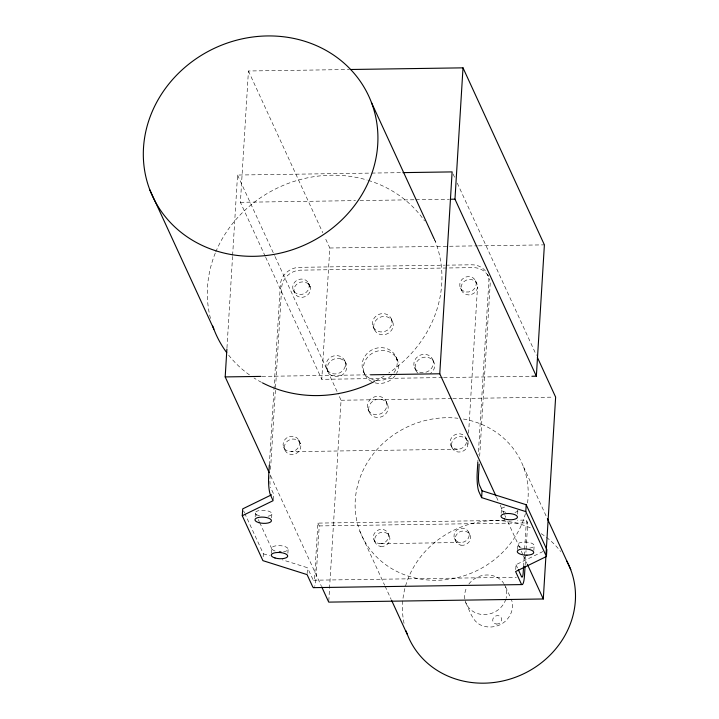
<?xml version="1.0" encoding="UTF-8"?>
<svg xmlns="http://www.w3.org/2000/svg" width="719" height="719" viewBox="0 0 719 719"><rect width="100%" height="100%" fill="white"/><g stroke="black" fill="none" stroke-linecap="round" stroke-linejoin="round"><path stroke-width="0.54" stroke-dasharray="3.6 2.7" d="M226.961 347.924L232.561 256.467M232.623 255.353L237.54 175.041L370.528 173.099M265.194 256.225L240.407 202.309L248.432 70.992L349.021 69.518M255.164 516.862L255.398 512.944M263.163 556.731L263.343 553.792L245.044 513.986M269.337 465.031L280.428 283.942A18.613 16.905 -24.7 0 1 298.798 267.342L444.693 265.185M270.191 474.989L269.984 478.351A7.415 1.357 89.2 0 0 270.101 484.363M270.533 469.39L281.722 286.755A18.613 16.905 -24.7 0 1 300.102 270.164L472.931 267.612A18.604 16.897 -24.7 0 1 488.857 277.219L487.563 274.397A18.604 16.897 -24.7 0 1 488.902 280.886L478.297 454.552M271.62 517.878L271.863 513.95M273.166 499.705L273.526 493.827L270.802 487.886A7.415 1.357 89.2 0 1 270.56 487.14M271.36 553.217L271.665 548.318M287.888 553.244L288.121 549.325M307.148 573.618L307.507 567.74L282.27 559.768M442.482 377.565L321.779 379.326L329.814 248.01L324.664 236.821M505.124 520.376L317.915 523.108L314.697 575.622A7.415 1.357 89.2 0 1 313.053 579.793L307.507 567.74M317.915 523.108L319.209 525.931L315.956 579.11A14.838 2.714 89.2 0 1 314.76 586.192M328.781 601.003L341.067 400.24L338.721 395.144M467.898 444.396L468.24 438.806M468.581 433.242L477.533 286.836M477.82 462.398L477.955 460.151M479.663 456.25L490.196 283.708A18.604 16.897 -24.7 0 0 489.45 278.774M501.17 513.267L501.413 509.34M517.644 514.121L517.887 510.202M515.721 569.592L516.017 564.694L542.872 551.581M517.374 549.613L517.671 544.714M523.576 566.581L524.187 556.614M524.25 555.508L526.425 520.062L517.455 520.197M525.149 564.981L526.029 550.574M526.092 549.469L527.719 522.884L526.425 520.062M533.849 550.466L534.145 545.568M371.651 173.081L401.822 172.641M240.407 202.309L355.51 200.619M359.985 200.556L414.746 199.756M415.861 199.738L449.393 199.253M329.814 248.01L477.335 245.853M478.45 245.835L544.391 244.864M445.816 265.176L471.628 264.79A18.604 16.897 -24.7 0 1 486.808 272.923M262.067 376.379L369.359 374.815M443.596 377.547L530.766 376.271M341.067 400.24L451.703 398.623M452.817 398.605L553.405 397.14M319.209 525.931L527.719 522.884M380.935 543.663L461.535 542.486A7.756 7.046 -24.9 0 0 468.348 531.53A7.756 7.046 -24.9 0 0 455.28 531.745A7.756 7.046 -24.9 0 0 460.798 542.494M313.511 580.215L516.422 577.249M263.343 553.792L269.652 555.778M453.051 173.944L454.92 178.015M457.266 183.111L536.437 355.321M475.538 280.689L476.841 283.511M460.457 287.968L461.76 290.791M434.015 238.591L435.417 241.638M523.513 466.775L546.458 516.691M496.452 497.081L498.321 501.152M500.19 505.232L504.414 514.4M504.882 515.424L505.816 517.455M507.686 521.536L520.808 550.062M521.275 551.087L523.144 555.158M523.621 556.182L526.892 563.31M432.748 359.59A9.922 9.014 -24.7 0 1 422.098 372.64A9.922 9.014 -24.7 0 1 416.031 358.251A9.922 9.014 -24.7 0 1 432.748 359.59L434.042 362.412M465.75 437.52L467.521 441.376A8.376 7.603 -24.7 0 1 457.985 451.99A8.376 7.603 -24.7 0 1 453.545 439.588A8.376 7.603 -24.7 0 1 467.521 441.376M516.017 564.694L517.869 568.711M450.849 445.142L452.143 447.955M414.504 367.4L415.798 370.222M391.316 318.877A9.922 9.014 -24.7 0 1 380.666 331.926A9.922 9.014 -24.7 0 1 374.599 317.537A9.922 9.014 -24.7 0 1 391.316 318.877L392.61 321.699A9.922 9.014 -24.7 0 1 381.96 334.748A9.922 9.014 -24.7 0 1 375.902 320.359A9.922 9.014 -24.7 0 1 392.61 321.699M505.637 586.938L510.508 597.534M468.572 531.952L469.875 534.774M373.071 326.687L374.365 329.5M248.432 70.992L322.795 232.749M454.471 538.378L455.765 541.2M386.256 401.588A9.922 9.014 -24.7 0 1 375.606 414.638A9.922 9.014 -24.7 0 1 369.539 400.249A9.922 9.014 -24.7 0 1 386.256 401.588L387.559 404.411A9.922 9.014 -24.7 0 1 376.9 417.46A9.922 9.014 -24.7 0 1 370.842 403.071A9.922 9.014 -24.7 0 1 387.559 404.411M363.275 371.148L364.901 374.707M465.759 602.639C469.974 610.925 472.365 622.25 482.278 625.701C487.473 627.597 493.252 627.408 498.411 625.467C508.468 621.728 515.388 609.892 511.398 599.466M368.011 409.399L369.305 412.221M344.644 360.462L346.127 363.697M309.781 285.955L308.487 283.133L310.195 287.016A8.376 7.603 -24.7 0 1 300.147 297.208A8.376 7.603 -24.7 0 1 296.381 284.562A8.376 7.603 -24.7 0 1 310.195 287.016L308.64 283.475A8.376 7.603 -24.7 0 0 294.538 282.351A8.376 7.603 -24.7 0 0 299.652 294.493A8.376 7.603 -24.7 0 0 308.64 283.475M293.244 290.072L294.538 292.885M326.417 368.263L328.277 372.307M237.54 175.041L274.541 255.542M275.018 256.566L338.254 394.129M265.662 257.24L321.779 379.326M387.972 533.139L389.267 535.952M373.862 539.556L375.165 542.378M359.824 531.224L384.638 585.221M385.105 586.237L391.199 599.484M300.326 443.47A8.376 7.603 -24.7 0 0 286.216 442.338A8.376 7.603 -24.7 0 0 291.339 454.48A8.376 7.603 -24.7 0 0 300.326 443.47L298.87 440.307L300.461 443.821M283.493 446.885L285.263 450.741M270.632 475.762L321.222 585.814M255.569 513.564L256.494 515.586M258.337 519.603L259.28 521.652M259.73 522.623L271.827 548.939M243.633 510.921L244.577 512.962M397.355 359.94L395.72 356.381L397.643 360.695M434.6 239.571A119.138 108.21 -24.7 0 1 388.745 373.026M384.099 376.046A119.138 108.21 -24.7 0 1 375.39 380.989M261.527 382.355A119.138 108.21 -24.7 0 1 253.969 377.951M249.466 374.914A119.138 108.21 -24.7 0 1 228.076 354.404M210.469 318.463A119.138 108.21 -24.7 0 1 215.341 252.962M215.763 251.929A119.138 108.21 -24.7 0 1 367.238 180.074M368.317 180.397A119.138 108.21 -24.7 0 1 424.507 220.895M463.449 419.033A87.898 79.827 -24.7 0 1 527.413 504.091M525.445 513.573A87.898 79.827 -24.7 0 1 421.783 579.271A87.898 79.827 -24.7 0 1 357.028 487.868A87.898 79.827 -24.7 0 1 457.913 418.251M404.051 623.346A87.898 79.827 -24.7 0 1 438.392 539.565A87.898 79.827 -24.7 0 1 531.718 528.465M541.2 533.669A87.898 79.827 -24.7 0 1 545.595 536.698M546.449 537.345A87.898 79.827 -24.7 0 1 560.613 551.509M417.874 373.134A9.922 9.014 -24.7 0 1 418.575 359.788A9.922 9.014 -24.7 0 1 432.703 360.246A9.922 9.014 -24.7 0 1 430.366 373.538M275.098 551.015A8.251 3.101 3.5 0 1 274.137 546.215A8.251 3.101 3.5 0 1 286.692 547.348A8.251 3.101 3.5 0 1 283.295 551.752M457.5 449.24A8.376 7.603 -24.7 0 1 451.577 437.619A8.376 7.603 -24.7 0 1 465.687 437.413A8.376 7.603 -24.7 0 1 458.327 449.222L290.449 451.685A8.376 7.603 -24.7 0 1 284.517 440.064A8.376 7.603 -24.7 0 1 298.628 439.857A8.376 7.603 -24.7 0 1 291.267 451.667M521.113 547.42A8.251 3.101 3.5 0 1 520.152 542.62A8.251 3.101 3.5 0 1 532.707 543.744A8.251 3.101 3.5 0 1 529.31 548.157M375.201 380.351A17.831 16.195 -24.7 0 1 363.374 359.123A17.831 16.195 -24.7 0 1 388.179 349.164A17.831 16.195 -24.7 0 1 393.841 372.864M391.504 375.471A17.831 16.195 -24.7 0 1 376.055 380.477M371.696 381.564A17.831 16.195 -24.7 0 1 365.827 359.662A17.831 16.195 -24.7 0 1 389.473 351.986A17.831 16.195 -24.7 0 1 396.529 373.503M395.135 375.686A17.831 16.195 -24.7 0 1 374.833 382.787M517.842 510.508A8.251 3.101 3.5 0 1 513.779 512.674M505.897 512.341A8.251 3.101 3.5 0 1 505.169 506.931M259.532 515.847A8.251 3.101 3.5 0 1 257.321 511.047A8.251 3.101 3.5 0 1 269.94 511.703A8.251 3.101 3.5 0 1 267.765 516.278M504.387 584.358A21.408 19.449 -24.7 0 1 506.104 598.334M505.825 599.278A21.408 19.449 -24.7 0 1 485.001 614.574A21.408 19.449 -24.7 0 1 465.202 600.814M464.816 598.936A21.408 19.449 -24.7 0 1 466.712 587.513M468.851 584.062A21.408 19.449 -24.7 0 1 503.884 583.549M345.219 366.232L344.778 367.571A9.922 9.014 -24.7 0 1 328.331 371.292A9.922 9.014 -24.7 0 1 333.364 356.049A9.922 9.014 -24.7 0 1 345.219 366.232M469.237 294.88L468.411 294.889A8.376 7.603 -24.7 0 1 462.479 283.268A8.376 7.603 -24.7 0 1 476.598 283.061A8.376 7.603 -24.7 0 1 469.237 294.88M340.869 358.925L339.485 358.574A9.922 9.014 -24.7 0 0 327.46 370.222A9.922 9.014 -24.7 0 0 343.224 374.231A9.922 9.014 -24.7 0 0 340.869 358.925M379.425 543.609A7.756 7.046 -24.7 0 0 388.251 533.786A7.756 7.046 -24.7 0 0 375.309 532.123A7.756 7.046 -24.7 0 0 379.425 543.609M380.719 546.431A7.756 7.046 -24.7 0 0 389.545 536.599A7.756 7.046 -24.7 0 0 376.603 534.945A7.756 7.046 -24.7 0 0 380.719 546.431M466.307 292.004A8.376 7.603 -24.7 0 0 475.834 281.39A8.376 7.603 -24.7 0 0 461.859 279.592A8.376 7.603 -24.7 0 0 466.307 292.004M460.951 545.191A7.756 7.037 -24.5 0 0 470.253 535.754A7.756 7.037 -24.5 0 0 457.464 533.489A7.756 7.037 -24.5 0 0 460.951 545.191M496.371 624.056A4.584 4.161 -24.7 0 0 501.485 618.169A4.584 4.161 -24.7 0 0 493.809 617.315A4.584 4.161 -24.7 0 0 496.371 624.056"/><path stroke-width="1.08" d="M269.221 472.707L225.191 376.918L226.898 349.039M314.275 587.18A14.838 2.714 89.2 0 1 312.693 586.776L307.085 574.607L262.92 560.649L242.276 515.739L242.698 508.881L271.539 494.798M269.337 465.031L268.645 476.212A14.838 2.714 89.2 0 0 270.317 494.6L273.103 500.685L242.276 515.739M495.975 496.056L439.767 373.781L452.116 171.904L402.937 172.623M531.889 376.253L536.356 376.19L454.974 199.172L463.009 67.847L350.135 69.5M477.82 462.398L477.2 472.482A14.838 2.714 89.2 0 0 478.827 491.544L481.622 497.638L525.787 511.595L546.431 556.497L515.604 571.551L521.212 583.729A14.838 2.714 89.2 0 0 524.466 576.054L525.077 566.087M479.187 464.097L478.503 475.295A7.415 1.357 89.2 0 0 479.312 484.831L482.045 490.78L481.622 497.638M525.787 511.595L526.2 504.729L482.045 490.78M523.576 566.581L523.171 573.232A7.415 1.357 89.2 0 1 521.563 576.737L518.327 569.709M536.356 376.19L544.391 244.864L463.009 67.847M321.69 586.83L328.718 602.118L543.294 598.981L545.883 556.596M546.089 553.253L555.634 397.104L537.372 357.361M546.431 556.497L546.853 549.64L526.2 504.729M450.507 199.235L454.974 199.172M225.191 376.918L260.952 376.397M370.474 374.797L439.767 373.781M313.619 587.639L522.138 584.583M371.399 102.386A119.138 108.21 -24.7 0 1 238.654 255.596A119.138 108.21 -24.7 0 1 171.805 80.42A119.138 108.21 -24.7 0 1 371.399 102.386L434.015 238.591M547.393 518.723L570.805 569.664M527.369 564.334L543.294 598.981M391.666 600.5L407.125 634.122M149.84 189.879L213.858 329.131M374.401 381.501A119.138 108.21 -24.7 0 1 262.498 382.868M226.71 352.616A119.138 108.21 -24.7 0 1 212.716 325.995M566.5 560.568A87.898 79.827 -24.7 0 1 520.763 675.114A87.898 79.827 -24.7 0 1 406.091 630.931M280.931 551.877A8.251 3.101 3.5 0 1 279.296 551.815M526.928 555.14L524.475 555.032A8.251 3.101 3.5 0 1 517.896 550.403A8.251 3.101 3.5 0 1 530.613 549.837L532.042 550.466A8.251 3.101 3.5 0 1 526.928 555.14M275.018 557.98A8.251 3.101 3.5 0 0 287.708 556.182A8.251 3.101 3.5 0 0 275.71 552.641A8.251 3.101 3.5 0 0 275.018 557.98M504.432 518.911A8.251 3.101 3.5 0 0 517.428 517.365A8.251 3.101 3.5 0 0 505.825 513.627A8.251 3.101 3.5 0 0 504.432 518.911M258.759 522.614A8.251 3.101 3.5 0 0 271.44 520.817A8.251 3.101 3.5 0 0 259.451 517.267A8.251 3.101 3.5 0 0 258.759 522.614"/></g></svg>
